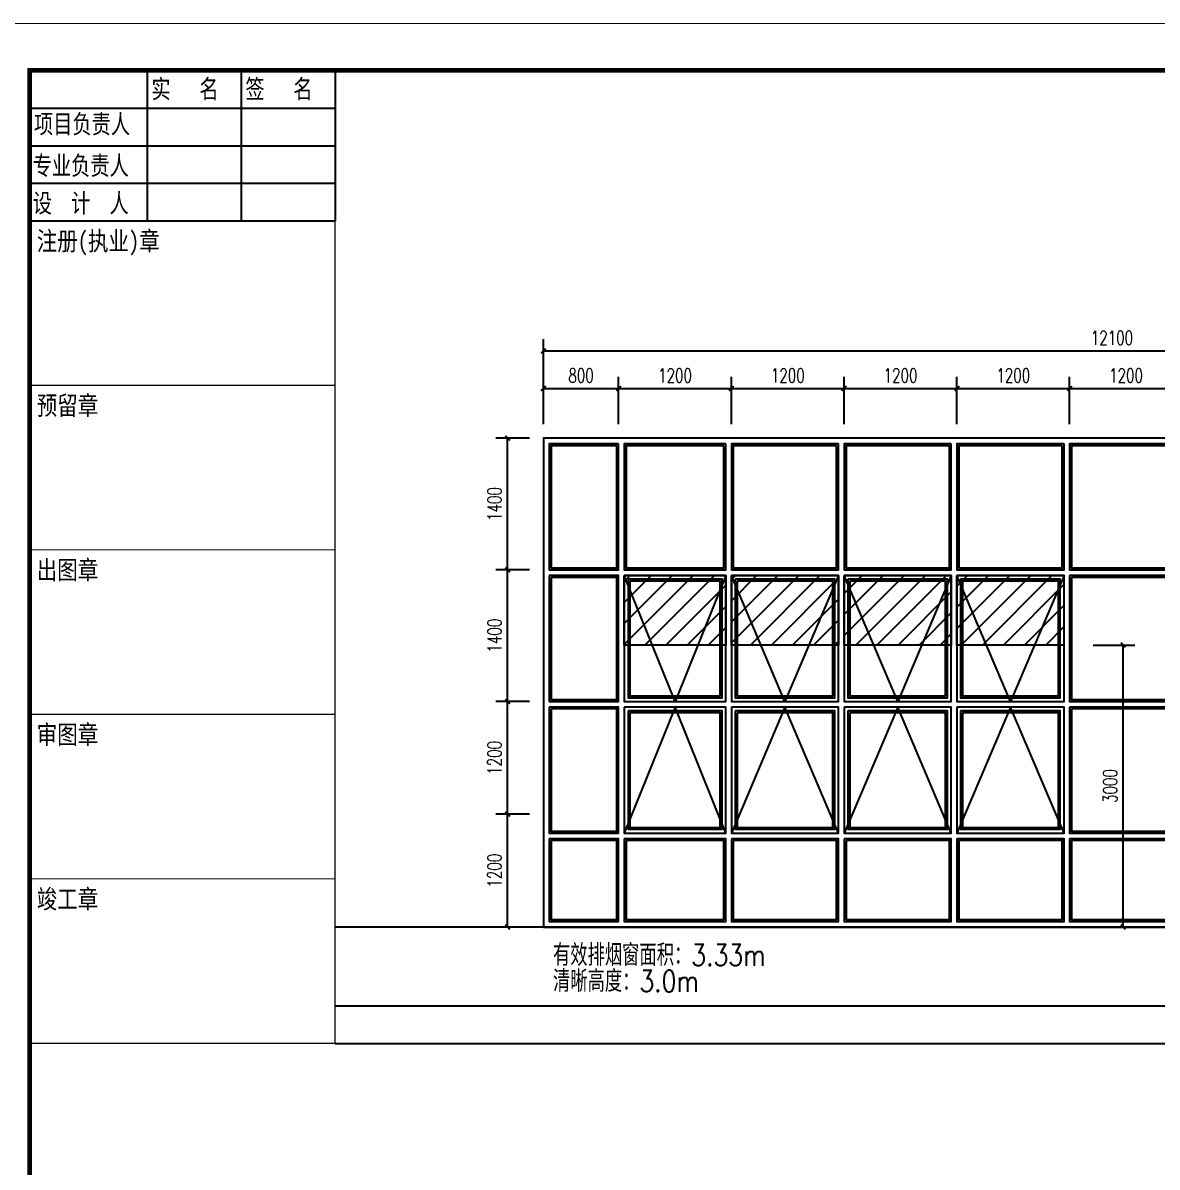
# Model space of a CAD drawing. Extents: x 1738711 to 2346805, y 1189731 to 2516152.
# Drawn here: x 1983111 to 1995183, y 1301004 to 1313176 of the extents above; entities that cross this region are included whole.
import ezdxf
from ezdxf.enums import TextEntityAlignment as Align

# ---------------------------------------------------------------- set-up
doc = ezdxf.new("R2010")
doc.units = 0
doc.header["$LTSCALE"] = 1000
doc.header["$MEASUREMENT"] = 0
doc.linetypes.add('复件 140224通州运河二期售楼部条件图_t3$0$X-ME SHAFT SH$0$X-B2$0$WATER_LINE', pattern=[0])
for name, color, linetype in [('DOTE', 1, 'Continuous'), ('PUB_DIM', 3, 'Continuous'), ('PUB_TEXT', 7, 'Continuous'), ('TK', 4, 'Continuous'), ('WINDOW', 144, 'Continuous'), ('看线', 8, 'Continuous')]:
    doc.layers.add(name, color=color, linetype=linetype)
doc.styles.add('_TCH_DIM_T3', font='SIMPLEX', dxfattribs={"width": 0.705882, "bigfont": 'GBCBIG'})
doc.styles.add('HZ', font='rs', dxfattribs={"bigfont": 'hztxt'})
doc.styles.add('宋体', font='SIMSUN.TTF', dxfattribs={"width": 0.75})
doc.dimstyles.new('_TCH_ARCH&&50', dxfattribs={"dimtxt": 148.75, "dimasz": 50, "dimexe": 125, "dimexo": 150, "dimgap": 63.125, "dimtad": 1, "dimdec": 0, "dimzin": 0, "dimdsep": 46, "dimtxsty": '_TCH_DIM_T3', "dimblk": 'ARCHTICK', "dimcen": 0.09, "dimclrt": 7, "dimazin": 2, "dimtfac": 1, "dimtdec": 0, "dimtix": 1, "dimtmove": 2, "dimatfit": 3, "dimfxl": 50, "dimtolj": 1, "dimtzin": 0, "dimarcsym": 0})

# ---------------------------------------------------------------- blocks, each defined once
blk = doc.blocks.new('jtrsjrahreaherh')
at = {"layer": '看线'}
h = blk.add_hatch(dxfattribs=at)
h.set_pattern_fill('ANSI32', color=256, scale=50, angle=135, style=0)
h.set_pattern_definition([(180, (-8028.62, -6100.46), (-1e-14, -238.125), []), (180, (-8108, -6021.08), (-1e-14, -238.125), [])])
h.paths.add_polyline_path([(2000692, 1320949), (1999612, 1320949), (1999612, 1320413), (2000692, 1320413)])
at = {"layer": 'WINDOW', "linetype": '复件 140224通州运河二期售楼部条件图_t3$0$X-ME SHAFT SH$0$X-B2$0$WATER_LINE'}
for p, q in [((1997302, 1318213), (1997302, 1315813)), ((1998802, 1318213), (1998802, 1315813))]:
    blk.add_line(p, q, dxfattribs=at)
at = {"layer": 'WINDOW', "color": 4, "linetype": '复件 140224通州运河二期售楼部条件图_t3$0$X-ME SHAFT SH$0$X-B2$0$WATER_LINE'}
blk.add_lwpolyline([(2000752, 1321013), (1988652, 1321013), (1988652, 1315813), (2000752, 1315813)], close=True, dxfattribs=at)
at = {"layer": 'WINDOW', "linetype": '复件 140224通州运河二期售楼部条件图_t3$0$X-ME SHAFT SH$0$X-B2$0$WATER_LINE'}
for points in [[(1989452, 1320953), (1988712, 1320953), (1988712, 1319613), (1989452, 1319613), (1989452, 1320953)], [(1990592, 1320953), (1989512, 1320953), (1989512, 1319613), (1990592, 1319613), (1990592, 1320953)], [(1991792, 1320953), (1990652, 1320953), (1990652, 1319613), (1991792, 1319613), (1991792, 1320953)], [(1992992, 1320953), (1991852, 1320953), (1991852, 1319613), (1992992, 1319613), (1992992, 1320953)], [(1994192, 1320953), (1993052, 1320953), (1993052, 1319613), (1994192, 1319613), (1994192, 1320953)], [(1995392, 1320953), (1994252, 1320953), (1994252, 1319613), (1995392, 1319613), (1995392, 1320953)], [(1995452, 1320953), (1995452, 1319613), (1996492, 1319613), (1996492, 1320953), (1995452, 1320953)], [(1996552, 1320953), (1996552, 1319613), (1998022, 1319613), (1998022, 1320953), (1996552, 1320953)], [(1998082, 1320953), (1998082, 1319613), (1999552, 1319613), (1999552, 1320953), (1998082, 1320953)], [(2000692, 1320949), (1999612, 1320949), (1999612, 1320413), (2000692, 1320413), (2000692, 1320949)], [(2000692, 1320353), (1999612, 1320353), (1999612, 1319613), (2000692, 1319613), (2000692, 1320353)], [(1988712, 1319553), (1988712, 1318213), (1989452, 1318213), (1989452, 1319553), (1988712, 1319553)], [(1989512, 1319553), (1989512, 1318213), (1990592, 1318213), (1990592, 1319553), (1989512, 1319553)], [(1990652, 1319553), (1990652, 1318213), (1991792, 1318213), (1991792, 1319553), (1990652, 1319553)], [(1991852, 1319553), (1991852, 1318213), (1992992, 1318213), (1992992, 1319553), (1991852, 1319553)], [(1993052, 1319553), (1993052, 1318213), (1994192, 1318213), (1994192, 1319553), (1993052, 1319553)], [(1994252, 1319553), (1994252, 1318213), (1995392, 1318213), (1995392, 1319553), (1994252, 1319553)], [(1996492, 1318213), (1996492, 1319553), (1995452, 1319553), (1995452, 1318213), (1996492, 1318213)], [(1998022, 1318213), (1998022, 1319553), (1996552, 1319553), (1996552, 1318213), (1998022, 1318213)], [(1999552, 1318213), (1999552, 1319553), (1998082, 1319553), (1998082, 1318213), (1999552, 1318213)], [(2000692, 1318213), (2000692, 1319553), (1999612, 1319553), (1999612, 1318213), (2000692, 1318213)], [(1988712, 1318153), (1988712, 1316813), (1989452, 1316813), (1989452, 1318153), (1988712, 1318153)], [(1989512, 1318153), (1989512, 1316813), (1990592, 1316813), (1990592, 1318153), (1989512, 1318153)], [(1990652, 1318153), (1990652, 1316813), (1991792, 1316813), (1991792, 1318153), (1990652, 1318153)], [(1991852, 1318153), (1991852, 1316813), (1992992, 1316813), (1992992, 1318153), (1991852, 1318153)], [(1993052, 1318153), (1993052, 1316813), (1994192, 1316813), (1994192, 1318153), (1993052, 1318153)], [(1994252, 1318153), (1994252, 1316813), (1995392, 1316813), (1995392, 1318153), (1994252, 1318153)], [(1996492, 1315873), (1996492, 1318153), (1995452, 1318153), (1995452, 1315873), (1996492, 1315873)], [(2000692, 1315873), (2000692, 1318153), (1999612, 1318153), (1999612, 1315873), (2000692, 1315873)], [(1988712, 1316753), (1988712, 1315873), (1989452, 1315873), (1989452, 1316753), (1988712, 1316753)], [(1989512, 1316753), (1989512, 1315873), (1990592, 1315873), (1990592, 1316753), (1989512, 1316753)], [(1990652, 1316753), (1990652, 1315873), (1991792, 1315873), (1991792, 1316753), (1990652, 1316753)], [(1991852, 1316753), (1991852, 1315873), (1992992, 1315873), (1992992, 1316753), (1991852, 1316753)], [(1993052, 1316753), (1993052, 1315873), (1994192, 1315873), (1994192, 1316753), (1993052, 1316753)], [(1994252, 1316753), (1994252, 1315873), (1995392, 1315873), (1995392, 1316753), (1994252, 1316753)]]:
    blk.add_lwpolyline(points, dxfattribs=at)
for points in [[(1989432, 1320933), (1988732, 1320933), (1988732, 1319633), (1989432, 1319633)], [(1990572, 1320933), (1989532, 1320933), (1989532, 1319633), (1990572, 1319633)], [(1991772, 1320933), (1990672, 1320933), (1990672, 1319633), (1991772, 1319633)], [(1992972, 1320933), (1991872, 1320933), (1991872, 1319633), (1992972, 1319633)], [(1994172, 1320933), (1993072, 1320933), (1993072, 1319633), (1994172, 1319633)], [(1995372, 1320933), (1994272, 1320933), (1994272, 1319633), (1995372, 1319633)], [(1995472, 1320933), (1995472, 1319633), (1996472, 1319633), (1996472, 1320933)], [(1996572, 1320933), (1996572, 1319633), (1998002, 1319633), (1998002, 1320933)], [(1998102, 1320933), (1998102, 1319633), (1999532, 1319633), (1999532, 1320933)], [(2000672, 1320333), (1999632, 1320333), (1999632, 1319633), (2000672, 1319633)], [(1988732, 1319533), (1988732, 1318233), (1989432, 1318233), (1989432, 1319533)], [(1989552, 1319513), (1989552, 1318253), (1990552, 1318253), (1990552, 1319513)], [(1989572, 1319493), (1989572, 1318273), (1990532, 1318273), (1990532, 1319493)], [(1990692, 1319513), (1990692, 1318253), (1991752, 1318253), (1991752, 1319513)], [(1990712, 1319493), (1990712, 1318273), (1991732, 1318273), (1991732, 1319493)], [(1991892, 1319513), (1991892, 1318253), (1992952, 1318253), (1992952, 1319513)], [(1991912, 1319493), (1991912, 1318273), (1992932, 1318273), (1992932, 1319493)], [(1993092, 1319513), (1993092, 1318253), (1994152, 1318253), (1994152, 1319513)], [(1993112, 1319493), (1993112, 1318273), (1994132, 1318273), (1994132, 1319493)], [(1994272, 1319533), (1994272, 1318233), (1995372, 1318233), (1995372, 1319533)], [(1996472, 1318233), (1996472, 1319533), (1995472, 1319533), (1995472, 1318233)], [(1998002, 1318233), (1998002, 1319533), (1996572, 1319533), (1996572, 1318233)], [(1999532, 1318233), (1999532, 1319533), (1998102, 1319533), (1998102, 1318233)], [(2000672, 1318233), (2000672, 1319533), (1999632, 1319533), (1999632, 1318233)], [(1988732, 1318133), (1988732, 1316833), (1989432, 1316833), (1989432, 1318133)], [(1994272, 1318133), (1994272, 1316833), (1995372, 1316833), (1995372, 1318133)], [(1996472, 1315893), (1996472, 1318133), (1995472, 1318133), (1995472, 1315893)], [(1996552, 1315813), (1998052, 1315813), (1998052, 1318213), (1996552, 1318213)], [(1998052, 1315813), (1999552, 1315813), (1999552, 1318213), (1998052, 1318213)], [(2000672, 1315893), (2000672, 1318133), (1999632, 1318133), (1999632, 1315893)], [(1989552, 1318113), (1989552, 1316853), (1990552, 1316853), (1990552, 1318113)], [(1989572, 1318093), (1989572, 1316873), (1990532, 1316873), (1990532, 1318093)], [(1990692, 1318113), (1990692, 1316853), (1991752, 1316853), (1991752, 1318113)], [(1990712, 1318093), (1990712, 1316873), (1991732, 1316873), (1991732, 1318093)], [(1991892, 1318113), (1991892, 1316853), (1992952, 1316853), (1992952, 1318113)], [(1991912, 1318093), (1991912, 1316873), (1992932, 1316873), (1992932, 1318093)], [(1993092, 1318113), (1993092, 1316853), (1994152, 1316853), (1994152, 1318113)], [(1993112, 1318093), (1993112, 1316873), (1994132, 1316873), (1994132, 1318093)], [(1996752, 1318013), (1997102, 1318013), (1997102, 1316013), (1996752, 1316013)], [(1997852, 1318013), (1997502, 1318013), (1997502, 1316013), (1997852, 1316013)], [(1998252, 1318013), (1998602, 1318013), (1998602, 1316013), (1998252, 1316013)], [(1999352, 1318013), (1999002, 1318013), (1999002, 1316013), (1999352, 1316013)], [(1988732, 1316733), (1988732, 1315893), (1989432, 1315893), (1989432, 1316733)], [(1989532, 1316733), (1989532, 1315893), (1990572, 1315893), (1990572, 1316733)], [(1990672, 1316733), (1990672, 1315893), (1991772, 1315893), (1991772, 1316733)], [(1991872, 1316733), (1991872, 1315893), (1992972, 1315893), (1992972, 1316733)], [(1993072, 1316733), (1993072, 1315893), (1994172, 1315893), (1994172, 1316733)], [(1994272, 1316733), (1994272, 1315893), (1995372, 1315893), (1995372, 1316733)]]:
    blk.add_lwpolyline(points, close=True, dxfattribs=at)
at = {"layer": '看线'}
for points in [[(1990592, 1319553), (1990052, 1318213), (1989512, 1319553)], [(1991792, 1319553), (1991222, 1318213), (1990652, 1319553)], [(1992992, 1319553), (1992422, 1318213), (1991852, 1319553)], [(1994192, 1319553), (1993622, 1318213), (1993052, 1319553)], [(1990592, 1316813), (1990052, 1318153), (1989512, 1316813)], [(1991792, 1316813), (1991222, 1318153), (1990652, 1316813)], [(1992992, 1316813), (1992422, 1318153), (1991852, 1316813)], [(1994192, 1316813), (1993622, 1318153), (1993052, 1316813)], [(1997302, 1318213), (1996552, 1317013), (1997302, 1315813)], [(1997302, 1318213), (1998052, 1317013), (1997302, 1315813)], [(1998802, 1318213), (1998052, 1317013), (1998802, 1315813)], [(1998802, 1318213), (1999552, 1317013), (1998802, 1315813)]]:
    blk.add_lwpolyline(points, dxfattribs=at)
for points in [[(1997189, 1317125), (1997220, 1317125), (1997220, 1316867), (1997189, 1316867)], [(1997414, 1317125), (1997383, 1317125), (1997383, 1316867), (1997414, 1316867)], [(1998689, 1317125), (1998720, 1317125), (1998720, 1316867), (1998689, 1316867)], [(1998914, 1317125), (1998883, 1317125), (1998883, 1316867), (1998914, 1316867)]]:
    blk.add_lwpolyline(points, close=True, dxfattribs=at)
blk = doc.blocks.new('章')
at = {"layer": 'TK', "color": 7, "const_width": 0.25}
for points in [[(0, 0), (65, 0), (65, -35), (0, -35)], [(0, -35), (65, -35), (65, -70), (0, -70)], [(0, -70), (65, -70), (65, -105), (0, -105)], [(0, -105), (65, -105), (65, -140), (0, -140)], [(0, -140), (65, -140), (65, -175), (0, -175)]]:
    blk.add_lwpolyline(points, close=True, dxfattribs=at)
at = {"layer": 'TK', "color": 7, "style": '宋体', "width": 0.8}
for s, p in [('注册(执业)章', (1.51, -6.28)), ('预留章', (1.51, -41.28)), ('出图章', (1.51, -76.28)), ('审图章', (1.51, -111.28)), ('竣工章', (1.51, -146.28))]:
    blk.add_text(s, height=4, dxfattribs=at).set_placement(p)
blk = doc.blocks.new('hjashrtahreahe')
for points in [[(2500, 58400), (9000, 58400)], [(2500, 58400), (2500, 55200)], [(5000, 58400), (5000, 55200)], [(7000, 58400), (7000, 55200)], [(9000, 58400), (9000, 55200)], [(2500, 57600), (9000, 57600)], [(2500, 56800), (9000, 56800)], [(2500, 56000), (9000, 56000)], [(2500, 55200), (9000, 55200)]]:
    blk.add_lwpolyline(points)
at = {"layer": 'TK', "color": 7, "const_width": 25}
for points in [[(0, 59400), (84100, 59400), (84100, 0), (0, 0)], [(9000, 55200), (2500, 55200), (2500, 58400), (9000, 58400)]]:
    blk.add_lwpolyline(points, close=True, dxfattribs=at)
at = {"layer": 'TK', "color": 3, "const_width": 100}
blk.add_lwpolyline([(2500, 1000), (2500, 58400), (83100, 58400), (83100, 1000)], close=True, dxfattribs=at)
at = {"xscale": 100, "yscale": 100, "zscale": 100}
blk.add_blockref('章', (2500, 55200), dxfattribs=at)
at = {"style": '宋体', "width": 0.75}
for s, p in [('实   名', (5092, 57806)), ('签   名', (7092, 57806)), ('项目负责人', (2592, 57061)), ('专业负责人', (2565, 56178)), ('设  计  人', (2565, 55378))]:
    blk.add_text(s, height=400, dxfattribs=at).set_placement(p)
at = {"layer": 'TK', "style": '宋体', "width": 0.75}
for tag, height, p in [('项目负责人', 350, (6003, 57089)), ('专业负责人', 350, (6003, 56224)), ('设计人', 350, (6003, 55419)), ('版号1', 250, (77304, 22193)), ('时间1', 250, (82405, 22193)), ('版号2', 250, (77304, 21593)), ('时间2', 250, (82405, 21593)), ('版号3', 250, (77304, 20993)), ('时间3', 250, (82405, 20993)), ('建筑会签', 0.0001, (78978, 2403)), ('电气会签', 0.0001, (82128, 2403)), ('结构会签', 0.0001, (78978, 1803)), ('暖通会签', 0.0001, (82128, 1803)), ('给排水会签', 0.0001, (78978, 1250)), ('智能化会签', 0.0001, (82128, 1250))]:
    blk.add_attdef(tag, text='', height=height, dxfattribs=at).set_placement(p, align=Align.CENTER)
for tag, p in [('合作设计单位', (80816, 48986)), ('版号说明1', (79854, 22318)), ('版号说明2', (79854, 21718)), ('版号说明3', (79854, 21118)), ('浙江绿储科技有限公司', (80545, 16036)), ('百兆瓦级集中式熔盐储能关键', (80545, 14953)), ('设备研发及制造基地项目', (80545, 14603)), ('1#研发楼', (80545, 13636)), ('图名', (80545, 12436)), ('工程编号', (78978, 11461)), ('子项编号', (82128, 11461)), ('建筑', (78978, 10711)), ('图号', (82128, 10711)), ('施工图', (78978, 9961)), ('2023.03', (82128, 9961)), ('审定', (79353, 8461)), ('审核', (79353, 7711)), ('工程负责', (79353, 6961)), ('专业负责', (79353, 6211)), ('设计', (79353, 5461)), ('制图', (79353, 4711)), ('校对', (79353, 3961))]:
    blk.add_attdef(tag, text='', height=250, dxfattribs=at).set_placement(p, align=Align.MIDDLE_CENTER)
blk = doc.blocks.new('_ArchTick')
at = {"color": 0, "linetype": 'ByBlock', "const_width": 0.4}
blk.add_lwpolyline([(-0.5, -0.5), (0.5, 0.5)], dxfattribs=at)
blk = doc.blocks.new('*D241')
at = {"layer": 'Defpoints', "color": 0, "transparency": 16777216}
for p in [(1994352, 1306558), (1994822, 1306558), (1994352, 1303558)]:
    blk.add_point(p, dxfattribs=at)
at = {"layer": 'PUB_DIM', "color": 0, "lineweight": -2, "transparency": 16777216}
for p, q in [((1994502, 1306558), (1994947, 1306558)), ((1994822, 1303558), (1994822, 1306558)), ((1994502, 1303558), (1994947, 1303558))]:
    blk.add_line(p, q, dxfattribs=at)
at = {"layer": 'PUB_DIM', "color": 0, "lineweight": -2, "transparency": 16777216, "xscale": 50, "yscale": 50, "zscale": 50}
for p, rotation in [((1994822, 1306558), 90), ((1994822, 1303558), 270)]:
    blk.add_blockref('_ArchTick', p, dxfattribs=dict(at, rotation=rotation))
at = {"layer": 'PUB_DIM', "color": 7, "transparency": 16777216, "insert": (1994684, 1305058), "char_height": 148.8, "attachment_point": 5, "rotation": 90, "style": '_TCH_DIM_T3'}
blk.add_mtext('\\A1;3000', dxfattribs=at)
blk = doc.blocks.new('*D764')
at = {"layer": 'Defpoints', "color": 0, "transparency": 16777216}
for p in [(1988270, 1304758), (1988652, 1304758), (1988652, 1303558)]:
    blk.add_point(p, dxfattribs=at)
at = {"layer": 'PUB_DIM', "color": 0, "lineweight": -2, "transparency": 16777216}
for p, q in [((1988502, 1304758), (1988145, 1304758)), ((1988270, 1303558), (1988270, 1304758)), ((1988502, 1303558), (1988145, 1303558))]:
    blk.add_line(p, q, dxfattribs=at)
at = {"layer": 'PUB_DIM', "color": 0, "lineweight": -2, "transparency": 16777216, "xscale": 50, "yscale": 50, "zscale": 50}
for p, rotation in [((1988270, 1304758), 90), ((1988270, 1303558), 270)]:
    blk.add_blockref('_ArchTick', p, dxfattribs=dict(at, rotation=rotation))
at = {"layer": 'PUB_DIM', "color": 7, "transparency": 16777216, "insert": (1988132, 1304158), "char_height": 148.8, "attachment_point": 5, "rotation": 90, "style": '_TCH_DIM_T3'}
blk.add_mtext('\\A1;1200', dxfattribs=at)
blk = doc.blocks.new('*D765')
at = {"layer": 'Defpoints', "color": 0, "transparency": 16777216}
for p in [(1988270, 1305958), (1988652, 1305958), (1988652, 1304758)]:
    blk.add_point(p, dxfattribs=at)
at = {"layer": 'PUB_DIM', "color": 0, "lineweight": -2, "transparency": 16777216}
for p, q in [((1988502, 1305958), (1988145, 1305958)), ((1988270, 1304758), (1988270, 1305958)), ((1988502, 1304758), (1988145, 1304758))]:
    blk.add_line(p, q, dxfattribs=at)
at = {"layer": 'PUB_DIM', "color": 0, "lineweight": -2, "transparency": 16777216, "xscale": 50, "yscale": 50, "zscale": 50}
for p, rotation in [((1988270, 1305958), 90), ((1988270, 1304758), 270)]:
    blk.add_blockref('_ArchTick', p, dxfattribs=dict(at, rotation=rotation))
at = {"layer": 'PUB_DIM', "color": 7, "transparency": 16777216, "insert": (1988132, 1305358), "char_height": 148.8, "attachment_point": 5, "rotation": 90, "style": '_TCH_DIM_T3'}
blk.add_mtext('\\A1;1200', dxfattribs=at)
blk = doc.blocks.new('*D766')
at = {"layer": 'Defpoints', "color": 0, "transparency": 16777216}
for p in [(1988270, 1307358), (1988652, 1307358), (1988652, 1305958)]:
    blk.add_point(p, dxfattribs=at)
at = {"layer": 'PUB_DIM', "color": 0, "lineweight": -2, "transparency": 16777216}
for p, q in [((1988502, 1307358), (1988145, 1307358)), ((1988270, 1305958), (1988270, 1307358)), ((1988502, 1305958), (1988145, 1305958))]:
    blk.add_line(p, q, dxfattribs=at)
at = {"layer": 'PUB_DIM', "color": 0, "lineweight": -2, "transparency": 16777216, "xscale": 50, "yscale": 50, "zscale": 50}
for p, rotation in [((1988270, 1307358), 90), ((1988270, 1305958), 270)]:
    blk.add_blockref('_ArchTick', p, dxfattribs=dict(at, rotation=rotation))
at = {"layer": 'PUB_DIM', "color": 7, "transparency": 16777216, "insert": (1988132, 1306658), "char_height": 148.8, "attachment_point": 5, "rotation": 90, "style": '_TCH_DIM_T3'}
blk.add_mtext('\\A1;1400', dxfattribs=at)
blk = doc.blocks.new('*D767')
at = {"layer": 'Defpoints', "color": 0, "transparency": 16777216}
for p in [(1988270, 1308758), (1988652, 1308758), (1988652, 1307358)]:
    blk.add_point(p, dxfattribs=at)
at = {"layer": 'PUB_DIM', "color": 0, "lineweight": -2, "transparency": 16777216}
for p, q in [((1988502, 1308758), (1988145, 1308758)), ((1988270, 1307358), (1988270, 1308758)), ((1988502, 1307358), (1988145, 1307358))]:
    blk.add_line(p, q, dxfattribs=at)
at = {"layer": 'PUB_DIM', "color": 0, "lineweight": -2, "transparency": 16777216, "xscale": 50, "yscale": 50, "zscale": 50}
for p, rotation in [((1988270, 1308758), 90), ((1988270, 1307358), 270)]:
    blk.add_blockref('_ArchTick', p, dxfattribs=dict(at, rotation=rotation))
at = {"layer": 'PUB_DIM', "color": 7, "transparency": 16777216, "insert": (1988132, 1308058), "char_height": 148.8, "attachment_point": 5, "rotation": 90, "style": '_TCH_DIM_T3'}
blk.add_mtext('\\A1;1400', dxfattribs=at)
blk = doc.blocks.new('*D768')
at = {"layer": 'Defpoints', "color": 0, "transparency": 16777216}
for p in [(2000752, 1309687), (1988652, 1309158), (2000752, 1309158)]:
    blk.add_point(p, dxfattribs=at)
at = {"layer": 'PUB_DIM', "color": 0, "lineweight": -2, "transparency": 16777216}
for p, q in [((1988652, 1309308), (1988652, 1309812)), ((2000752, 1309308), (2000752, 1309812)), ((1988652, 1309687), (2000752, 1309687))]:
    blk.add_line(p, q, dxfattribs=at)
at = {"layer": 'PUB_DIM', "color": 0, "lineweight": -2, "transparency": 16777216, "xscale": 50, "yscale": 50, "zscale": 50, "rotation": 180}
blk.add_blockref('_ArchTick', (1988652, 1309687), dxfattribs=at)
at = {"layer": 'PUB_DIM', "color": 0, "lineweight": -2, "transparency": 16777216, "xscale": 50, "yscale": 50, "zscale": 50}
blk.add_blockref('_ArchTick', (2000752, 1309687), dxfattribs=at)
at = {"layer": 'PUB_DIM', "color": 7, "transparency": 16777216, "insert": (1994702, 1309825), "char_height": 148.8, "attachment_point": 5, "style": '_TCH_DIM_T3'}
blk.add_mtext('\\A1;12100', dxfattribs=at)
blk = doc.blocks.new('*D769')
at = {"layer": 'Defpoints', "color": 0, "transparency": 16777216}
for p in [(1989452, 1309287), (1988652, 1308758), (1989452, 1308758)]:
    blk.add_point(p, dxfattribs=at)
at = {"layer": 'PUB_DIM', "color": 0, "lineweight": -2, "transparency": 16777216}
for p, q in [((1988652, 1308908), (1988652, 1309412)), ((1989452, 1308908), (1989452, 1309412)), ((1988652, 1309287), (1989452, 1309287))]:
    blk.add_line(p, q, dxfattribs=at)
at = {"layer": 'PUB_DIM', "color": 0, "lineweight": -2, "transparency": 16777216, "xscale": 50, "yscale": 50, "zscale": 50, "rotation": 180}
blk.add_blockref('_ArchTick', (1988652, 1309287), dxfattribs=at)
at = {"layer": 'PUB_DIM', "color": 0, "lineweight": -2, "transparency": 16777216, "xscale": 50, "yscale": 50, "zscale": 50}
blk.add_blockref('_ArchTick', (1989452, 1309287), dxfattribs=at)
at = {"layer": 'PUB_DIM', "color": 7, "transparency": 16777216, "insert": (1989052, 1309425), "char_height": 148.8, "attachment_point": 5, "style": '_TCH_DIM_T3'}
blk.add_mtext('\\A1;800', dxfattribs=at)
blk = doc.blocks.new('*D770')
at = {"layer": 'Defpoints', "color": 0, "transparency": 16777216}
for p in [(1990652, 1309287), (1989452, 1308758), (1990652, 1308758)]:
    blk.add_point(p, dxfattribs=at)
at = {"layer": 'PUB_DIM', "color": 0, "lineweight": -2, "transparency": 16777216}
for p, q in [((1989452, 1308908), (1989452, 1309412)), ((1990652, 1308908), (1990652, 1309412)), ((1989452, 1309287), (1990652, 1309287))]:
    blk.add_line(p, q, dxfattribs=at)
at = {"layer": 'PUB_DIM', "color": 0, "lineweight": -2, "transparency": 16777216, "xscale": 50, "yscale": 50, "zscale": 50, "rotation": 180}
blk.add_blockref('_ArchTick', (1989452, 1309287), dxfattribs=at)
at = {"layer": 'PUB_DIM', "color": 0, "lineweight": -2, "transparency": 16777216, "xscale": 50, "yscale": 50, "zscale": 50}
blk.add_blockref('_ArchTick', (1990652, 1309287), dxfattribs=at)
at = {"layer": 'PUB_DIM', "color": 7, "transparency": 16777216, "insert": (1990052, 1309425), "char_height": 148.8, "attachment_point": 5, "style": '_TCH_DIM_T3'}
blk.add_mtext('\\A1;1200', dxfattribs=at)
blk = doc.blocks.new('*D771')
at = {"layer": 'Defpoints', "color": 0, "transparency": 16777216}
for p in [(1991852, 1309287), (1990652, 1308758), (1991852, 1308758)]:
    blk.add_point(p, dxfattribs=at)
at = {"layer": 'PUB_DIM', "color": 0, "lineweight": -2, "transparency": 16777216}
for p, q in [((1990652, 1308908), (1990652, 1309412)), ((1991852, 1308908), (1991852, 1309412)), ((1990652, 1309287), (1991852, 1309287))]:
    blk.add_line(p, q, dxfattribs=at)
at = {"layer": 'PUB_DIM', "color": 0, "lineweight": -2, "transparency": 16777216, "xscale": 50, "yscale": 50, "zscale": 50, "rotation": 180}
blk.add_blockref('_ArchTick', (1990652, 1309287), dxfattribs=at)
at = {"layer": 'PUB_DIM', "color": 0, "lineweight": -2, "transparency": 16777216, "xscale": 50, "yscale": 50, "zscale": 50}
blk.add_blockref('_ArchTick', (1991852, 1309287), dxfattribs=at)
at = {"layer": 'PUB_DIM', "color": 7, "transparency": 16777216, "insert": (1991252, 1309425), "char_height": 148.8, "attachment_point": 5, "style": '_TCH_DIM_T3'}
blk.add_mtext('\\A1;1200', dxfattribs=at)
blk = doc.blocks.new('*D772')
at = {"layer": 'Defpoints', "color": 0, "transparency": 16777216}
for p in [(1993052, 1309287), (1991852, 1308758), (1993052, 1308758)]:
    blk.add_point(p, dxfattribs=at)
at = {"layer": 'PUB_DIM', "color": 0, "lineweight": -2, "transparency": 16777216}
for p, q in [((1991852, 1308908), (1991852, 1309412)), ((1993052, 1308908), (1993052, 1309412)), ((1991852, 1309287), (1993052, 1309287))]:
    blk.add_line(p, q, dxfattribs=at)
at = {"layer": 'PUB_DIM', "color": 0, "lineweight": -2, "transparency": 16777216, "xscale": 50, "yscale": 50, "zscale": 50, "rotation": 180}
blk.add_blockref('_ArchTick', (1991852, 1309287), dxfattribs=at)
at = {"layer": 'PUB_DIM', "color": 0, "lineweight": -2, "transparency": 16777216, "xscale": 50, "yscale": 50, "zscale": 50}
blk.add_blockref('_ArchTick', (1993052, 1309287), dxfattribs=at)
at = {"layer": 'PUB_DIM', "color": 7, "transparency": 16777216, "insert": (1992452, 1309425), "char_height": 148.8, "attachment_point": 5, "style": '_TCH_DIM_T3'}
blk.add_mtext('\\A1;1200', dxfattribs=at)
blk = doc.blocks.new('*D773')
at = {"layer": 'Defpoints', "color": 0, "transparency": 16777216}
for p in [(1994252, 1309287), (1993052, 1308758), (1994252, 1308758)]:
    blk.add_point(p, dxfattribs=at)
at = {"layer": 'PUB_DIM', "color": 0, "lineweight": -2, "transparency": 16777216}
for p, q in [((1993052, 1308908), (1993052, 1309412)), ((1994252, 1308908), (1994252, 1309412)), ((1993052, 1309287), (1994252, 1309287))]:
    blk.add_line(p, q, dxfattribs=at)
at = {"layer": 'PUB_DIM', "color": 0, "lineweight": -2, "transparency": 16777216, "xscale": 50, "yscale": 50, "zscale": 50, "rotation": 180}
blk.add_blockref('_ArchTick', (1993052, 1309287), dxfattribs=at)
at = {"layer": 'PUB_DIM', "color": 0, "lineweight": -2, "transparency": 16777216, "xscale": 50, "yscale": 50, "zscale": 50}
blk.add_blockref('_ArchTick', (1994252, 1309287), dxfattribs=at)
at = {"layer": 'PUB_DIM', "color": 7, "transparency": 16777216, "insert": (1993652, 1309425), "char_height": 148.8, "attachment_point": 5, "style": '_TCH_DIM_T3'}
blk.add_mtext('\\A1;1200', dxfattribs=at)
blk = doc.blocks.new('*D774')
at = {"layer": 'Defpoints', "color": 0, "transparency": 16777216}
for p in [(1995452, 1309287), (1994252, 1308758), (1995452, 1308758)]:
    blk.add_point(p, dxfattribs=at)
at = {"layer": 'PUB_DIM', "color": 0, "lineweight": -2, "transparency": 16777216}
for p, q in [((1994252, 1308908), (1994252, 1309412)), ((1995452, 1308908), (1995452, 1309412)), ((1994252, 1309287), (1995452, 1309287))]:
    blk.add_line(p, q, dxfattribs=at)
at = {"layer": 'PUB_DIM', "color": 0, "lineweight": -2, "transparency": 16777216, "xscale": 50, "yscale": 50, "zscale": 50, "rotation": 180}
blk.add_blockref('_ArchTick', (1994252, 1309287), dxfattribs=at)
at = {"layer": 'PUB_DIM', "color": 0, "lineweight": -2, "transparency": 16777216, "xscale": 50, "yscale": 50, "zscale": 50}
blk.add_blockref('_ArchTick', (1995452, 1309287), dxfattribs=at)
at = {"layer": 'PUB_DIM', "color": 7, "transparency": 16777216, "insert": (1994852, 1309425), "char_height": 148.8, "attachment_point": 5, "style": '_TCH_DIM_T3'}
blk.add_mtext('\\A1;1200', dxfattribs=at)

msp = doc.modelspace()

# ---------------------------------------------------------------- hatches: boundary and pattern name
at = {"layer": '看线'}
h = msp.add_hatch(dxfattribs=at)
h.set_pattern_fill('ANSI31', color=1, scale=100, style=0)
h.set_pattern_definition([(45, (0, 0), (-112.253202, 112.253202), [])])
h.paths.add_polyline_path([(1989511.5, 1307298.1), (1990591.5, 1307298.1), (1990591.5, 1306558.1), (1989511.5, 1306558.1)])
h.paths.add_polyline_path([(1990651.5, 1307298.1), (1991791.5, 1307298.1), (1991791.5, 1306558.1), (1990651.5, 1306558.1)])
h.paths.add_polyline_path([(1991851.5, 1307298.1), (1992991.5, 1307298.1), (1992991.5, 1306558.1), (1991851.5, 1306558.1)])
h.paths.add_polyline_path([(1993051.5, 1307298.1), (1994191.5, 1307298.1), (1994191.5, 1306558.1), (1993051.5, 1306558.1)])

# ---------------------------------------------------------------- linework, layer by layer
at = {"layer": 'DOTE'}
msp.add_line((2020233.1, 1303558.1), (1986433.1, 1303558.1), dxfattribs=at)
at = {"layer": 'WINDOW', "color": 4, "linetype": '复件 140224通州运河二期售楼部条件图_t3$0$X-ME SHAFT SH$0$X-B2$0$WATER_LINE'}
msp.add_lwpolyline([(2000751.5, 1308758.1), (1988651.5, 1308758.1), (1988651.5, 1303558.1), (2000751.5, 1303558.1)], close=True, dxfattribs=at)
at = {"layer": '看线', "ltscale": 3}
for p, q in [((1986433.1, 1302720.1), (2020233.1, 1302720.1)), ((1986433.1, 1302320.1), (2020233.1, 1302320.1))]:
    msp.add_line(p, q, dxfattribs=at)
at = {"layer": '看线', "color": 1}
for points in [[(1989511.5, 1307298.1), (1990591.5, 1307298.1), (1990591.5, 1306558.1), (1989511.5, 1306558.1)], [(1990651.5, 1307298.1), (1991791.5, 1307298.1), (1991791.5, 1306558.1), (1990651.5, 1306558.1)], [(1991851.5, 1307298.1), (1992991.5, 1307298.1), (1992991.5, 1306558.1), (1991851.5, 1306558.1)], [(1993051.5, 1307298.1), (1994191.5, 1307298.1), (1994191.5, 1306558.1), (1993051.5, 1306558.1)]]:
    msp.add_lwpolyline(points, close=True, dxfattribs=at)

# ---------------------------------------------------------------- block references
at = {"xscale": 0.5, "yscale": 0.5, "zscale": 0.5}
msp.add_blockref('hjashrtahreahe', (1981933.1, 1283470.1), dxfattribs=at)
msp.add_blockref('jtrsjrahreaherh', (0, -12255.4))

# ---------------------------------------------------------------- texts
at = {"layer": 'PUB_TEXT', "style": 'HZ', "width": 0.8}
for s, p in [('有效排烟窗面积：3.33m', (1988753, 1303145.2)), ('清晰高度：3.0m', (1988753, 1302867.7))]:
    msp.add_text(s, height=230, dxfattribs=at).set_placement(p)

# ---------------------------------------------------------------- dimensions: what is measured, and where the dimension line sits
at = {"layer": 'PUB_DIM'}
for p1, p2, distance, picture, middle in [((1988651.5, 1309158.1), (2000751.5, 1309158.1), 529, '*D768', (1994701.5, 1309824.5)), ((1988651.5, 1308758.1), (1989451.5, 1308758.1), 529, '*D769', (1989051.5, 1309424.5)), ((1989451.5, 1308758.1), (1990651.5, 1308758.1), 529, '*D770', (1990051.5, 1309424.5)), ((1990651.5, 1308758.1), (1991851.5, 1308758.1), 529, '*D771', (1991251.5, 1309424.5)), ((1991851.5, 1308758.1), (1993051.5, 1308758.1), 529, '*D772', (1992451.5, 1309424.5)), ((1993051.5, 1308758.1), (1994251.5, 1308758.1), 529, '*D773', (1993651.5, 1309424.5)), ((1994251.5, 1308758.1), (1995451.5, 1308758.1), 529, '*D774', (1994851.5, 1309424.5)), ((1988651.5, 1307358.1), (1988651.5, 1308758.1), 381.8, '*D767', (1988132.2, 1308058.1)), ((1988651.5, 1305958.1), (1988651.5, 1307358.1), 381.8, '*D766', (1988132.2, 1306658.1)), ((1994352.2, 1303558.1), (1994352.2, 1306558.1), -469.3, '*D241', (1994684, 1305058.1)), ((1988651.5, 1304758.1), (1988651.5, 1305958.1), 381.8, '*D765', (1988132.2, 1305358.1)), ((1988651.5, 1303558.1), (1988651.5, 1304758.1), 381.8, '*D764', (1988132.2, 1304158.1))]:
    dim = msp.add_aligned_dim(p1=p1, p2=p2, distance=distance, dimstyle='_TCH_ARCH&&50', dxfattribs=at)
    dim.commit()
    dim.dimension.update_dxf_attribs({"geometry": picture, "text_midpoint": middle})

doc.saveas('drawing.dxf')
